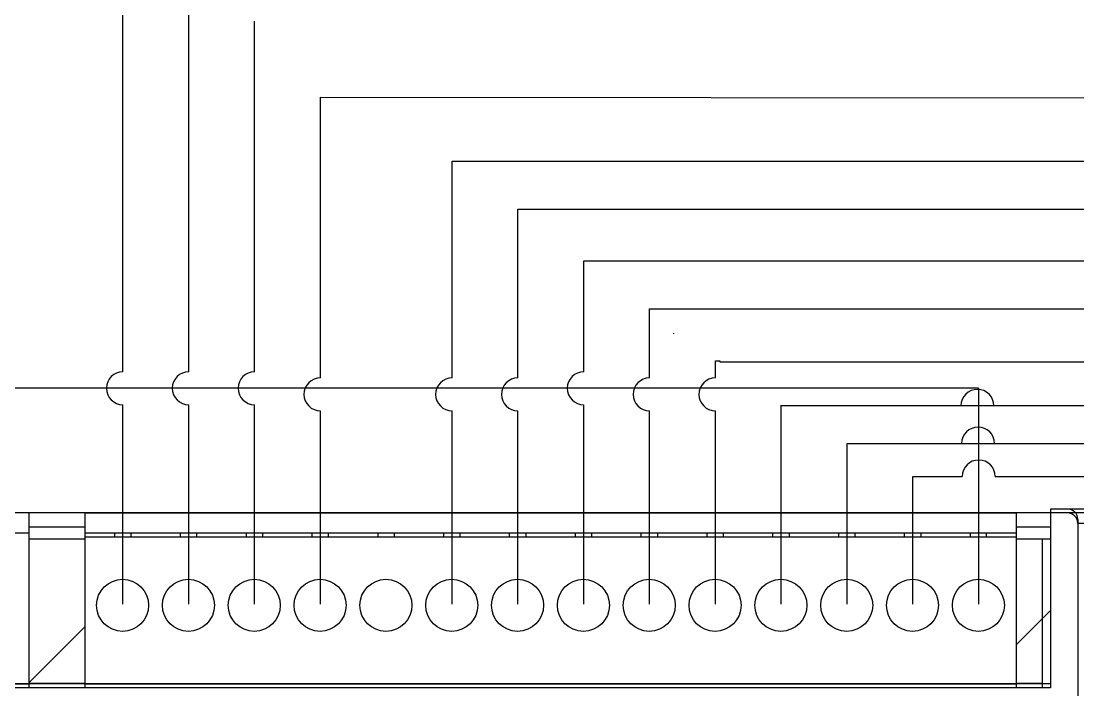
# Model space of a CAD drawing. Header units: millimetres. Extents: x 367 to 1026, y -455 to 11.
# Drawn here: x 582.7 to 664.3, y -207.8 to -156.2 of the extents above; entities that cross this region are included whole.
import ezdxf

# ---------------------------------------------------------------- set-up
doc = ezdxf.new("R2010")
doc.units = ezdxf.units.MM
doc.header["$LTSCALE"] = 6
for name, color, linetype in [('8_ALL_NOTES_BALLOONS_SYMBOLS_GT', 7, 'Continuous'), ('RED_2.5mm^2', 1, 'Continuous'), ('TAN_6.0mm^2', 31, 'Continuous'), ('YEL_14_THHN', 2, 'Continuous')]:
    doc.layers.add(name, color=color, linetype=linetype)

msp = doc.modelspace()

# ---------------------------------------------------------------- linework, layer by layer
at = {"color": 7, "linetype": 'Continuous'}
for p, q in [((662.173, -193.877), (662.173, -207.377)), ((701.873, -193.877), (662.173, -193.877)), ((664.273, -194.677), (664.273, -273.077)), ((662.173, -207.377), (508.773, -207.377))]:
    msp.add_line(p, q, dxfattribs=at)
msp.add_arc((663.473, -194.677), 0.8, 0, 90, dxfattribs=at)
at = {"layer": '8_ALL_NOTES_BALLOONS_SYMBOLS_GT', "color": 7, "linetype": 'Continuous'}
for p, q in [((701.873, -194.182), (507.473, -194.182)), ((583.314, -194.206), (583.314, -207.682)), ((587.632, -194.206), (587.632, -207.682)), ((659.514, -194.206), (587.632, -194.206)), ((659.514, -194.206), (659.514, -207.682)), ((662.173, -194.182), (662.173, -207.682)), ((587.632, -195.282), (583.314, -195.282)), ((662.173, -195.282), (659.514, -195.282)), ((702.673, -194.982), (664.273, -194.982)), ((583.314, -195.73), (511.432, -195.73)), ((583.314, -196.182), (587.632, -196.182)), ((659.514, -195.73), (587.632, -195.73)), ((587.632, -196.024), (659.514, -196.024)), ((589.918, -195.73), (589.918, -196.024)), ((591.188, -195.73), (591.188, -196.024)), ((594.998, -195.73), (594.998, -196.024)), ((596.268, -195.73), (596.268, -196.024)), ((600.078, -195.73), (600.078, -196.024)), ((601.348, -195.73), (601.348, -196.024)), ((605.158, -195.73), (605.158, -196.024)), ((606.428, -195.73), (606.428, -196.024)), ((610.238, -195.73), (610.238, -196.024)), ((611.508, -195.73), (611.508, -196.024)), ((615.318, -195.73), (615.318, -196.024)), ((616.588, -195.73), (616.588, -196.024)), ((620.398, -195.73), (620.398, -196.024)), ((621.668, -195.73), (621.668, -196.024)), ((625.478, -195.73), (625.478, -196.024)), ((626.748, -195.73), (626.748, -196.024)), ((630.558, -195.73), (630.558, -196.024)), ((631.828, -195.73), (631.828, -196.024)), ((635.638, -195.73), (635.638, -196.024)), ((636.908, -195.73), (636.908, -196.024)), ((640.718, -195.73), (640.718, -196.024)), ((641.988, -195.73), (641.988, -196.024)), ((645.798, -195.73), (645.798, -196.024)), ((647.068, -195.73), (647.068, -196.024)), ((650.878, -195.73), (650.878, -196.024)), ((652.148, -195.73), (652.148, -196.024)), ((655.958, -195.73), (655.958, -196.024)), ((657.203, -195.73), (657.203, -196.024)), ((659.514, -196.182), (662.173, -196.182)), ((661.523, -196.182), (661.523, -207.682)), ((662.173, -201.7), (659.514, -204.359)), ((587.632, -202.962), (583.314, -207.28)), ((662.173, -207.682), (508.773, -207.682)), ((511.432, -207.353), (583.314, -207.353)), ((587.632, -207.332), (583.314, -207.332)), ((587.632, -207.353), (659.514, -207.353)), ((661.523, -207.332), (659.514, -207.332))]:
    msp.add_line(p, q, dxfattribs=at)
for centre in [(590.553, -201.307), (595.633, -201.307), (600.713, -201.307), (605.793, -201.307), (610.873, -201.307), (615.953, -201.307), (621.033, -201.307), (626.113, -201.307), (631.193, -201.307), (636.273, -201.307), (641.353, -201.307), (646.433, -201.307), (651.513, -201.307), (656.593, -201.307)]:
    msp.add_circle(centre, 2.007, dxfattribs=at)
msp.add_arc((663.473, -194.982), 0.8, 0, 90, dxfattribs=at)
at = {"layer": 'RED_2.5mm^2', "color": 1}
for p, q in [((590.581, -183.291), (590.581, -148.825)), ((605.809, -162.112), (752.579, -162.215)), ((615.981, -183.76), (615.981, -167.049)), ((621.061, -183.76), (621.061, -170.745)), ((626.141, -183.291), (626.141, -174.722)), ((631.221, -183.76), (631.221, -178.43)), ((633.082, -180.361), (633.082, -180.309)), ((636.301, -183.76), (636.301, -182.448)), ((636.301, -182.448), (636.653, -182.448)), ((636.653, -182.448), (636.653, -182.529))]:
    msp.add_line(p, q, dxfattribs=at)
at = {"layer": 'RED_2.5mm^2'}
for p, q in [((615.981, -167.049), (781.426, -167.049)), ((621.061, -170.745), (808.548, -170.745)), ((626.141, -174.722), (837.412, -174.722)), ((631.221, -178.43), (864.251, -178.43)), ((636.653, -182.529), (893.546, -182.529)), ((590.581, -201.209), (590.581, -185.831)), ((626.141, -201.209), (626.141, -185.831)), ((641.334, -185.894), (918.466, -185.894)), ((641.381, -201.209), (641.381, -185.894)), ((646.461, -201.209), (646.461, -188.82)), ((646.461, -188.82), (943.381, -188.82)), ((651.541, -201.209), (651.541, -191.367)), ((651.541, -191.367), (655.351, -191.367)), ((657.891, -191.367), (969.296, -191.367))]:
    msp.add_line(p, q, dxfattribs=at)
at = {"layer": 'RED_2.5mm^2', "color": 1}
for centre, start, end in [((590.581, -184.561), 90, 270), ((626.141, -184.561), 90, 270), ((656.522, -185.915), 0, 180), ((656.572, -188.824), 0, 180)]:
    msp.add_arc(centre, 1.27, start, end, dxfattribs=at)
at = {"layer": 'RED_2.5mm^2'}
msp.add_arc((656.621, -191.367), 1.27, 0, 180, dxfattribs=at)
at = {"layer": 'TAN_6.0mm^2', "color": 250, "linetype": 'Continuous'}
for p, q in [((656.617, -184.561), (472.766, -184.561)), ((656.621, -201.209), (656.621, -184.561))]:
    msp.add_line(p, q, dxfattribs=at)
at = {"layer": 'YEL_14_THHN', "color": 1}
for p, q in [((595.661, -183.291), (595.661, -152.321)), ((600.741, -183.291), (600.741, -156.235)), ((605.821, -183.76), (605.836, -162.112)), ((595.661, -201.209), (595.661, -185.831)), ((600.741, -201.209), (600.741, -185.831)), ((605.821, -201.209), (605.821, -186.3)), ((615.981, -201.209), (615.981, -186.3)), ((621.061, -201.209), (621.061, -186.3)), ((631.221, -201.209), (631.221, -186.3)), ((636.301, -201.209), (636.301, -186.3))]:
    msp.add_line(p, q, dxfattribs=at)
for centre in [(595.661, -184.561), (600.741, -184.561), (605.821, -185.03), (615.981, -185.03), (621.061, -185.03), (631.221, -185.03), (636.301, -185.03)]:
    msp.add_arc(centre, 1.27, 90, 270, dxfattribs=at)

doc.saveas('drawing.dxf')
